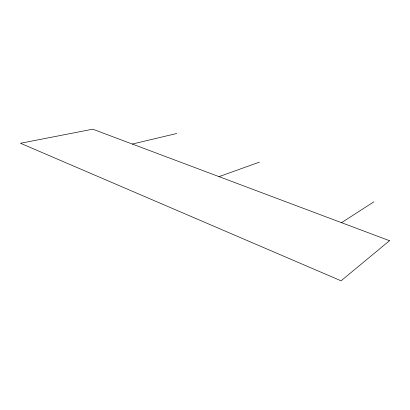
<?xml version="1.0" encoding="UTF-8"?>
<svg xmlns="http://www.w3.org/2000/svg" width="410" height="410" viewBox="0 0 410 410"><rect width="100%" height="100%" fill="white"/><g stroke="black" fill="none" stroke-linecap="round" stroke-linejoin="round"><path stroke-width="0.61" d="M341.525 222.681L373.905 201.802M219.022 176.643L259.412 162.129M132.307 144.053L176.746 133.486M389.5 240.711L341.064 280.809L20.5 143.269L92.768 129.191L389.5 240.711"/></g></svg>
